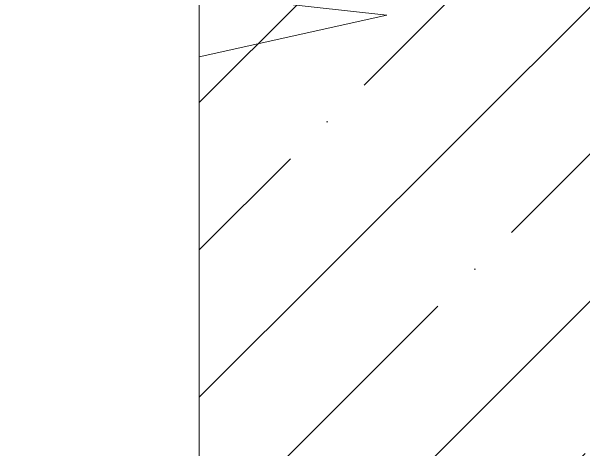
# Model space of a CAD drawing. Header units: millimetres. Extents: x 77165 to 11476408, y -193619 to 1121001.
# Drawn here: x 203710 to 204396, y 293749 to 294274 of the extents above; entities that cross this region are included whole.
import ezdxf

# ---------------------------------------------------------------- set-up
doc = ezdxf.new("R2010")
doc.units = ezdxf.units.MM
doc.layers.add('Элементы узлов', color=7, linetype='Continuous', lineweight=9)

# ---------------------------------------------------------------- blocks, each defined once
blk = doc.blocks.new('*U619')
at = {"color": 8}
blk.add_lwpolyline([(0, -6.5058), (0, 2.4429), (2.25, 2.9429), (-2.25, 3.4429), (0, 3.9429), (0, 13.5017)], dxfattribs=at)

msp = doc.modelspace()

# ---------------------------------------------------------------- hatches: boundary and pattern name
at = {"layer": 'Элементы узлов', "ltscale": 100, "true_color": 0x000000}
h = msp.add_hatch(dxfattribs=at)
h.set_pattern_fill('ANSI35', color=18, scale=1000, style=0)
h.set_pattern_definition([(45, (-4474395.27, 1026969.4), (-176.776695, 176.776695), []), (45, (-4474218.5, 1026969.4), (-176.776695, 176.776695), [312.5, -62.5, 0, -62.5])])
h.paths.add_polyline_path([(210760.30386, 294472.78747), (203934.89129, 294472.78747), (203934.89129, 293472.78747), (210760.30386, 293472.78747)])

# ---------------------------------------------------------------- linework, layer by layer
at = {"layer": 'Элементы узлов', "color": 18, "lineweight": 5, "ltscale": 100, "true_color": 0x000000}
msp.add_lwpolyline([(203934.89129, 294472.78747), (210760.30386, 294472.78747), (210760.30386, 293472.78747), (203934.89129, 293472.78747)], close=True, dxfattribs=at)

# ---------------------------------------------------------------- block references
at = {"layer": 'Элементы узлов', "xscale": 100, "yscale": 100, "zscale": 100}
msp.add_blockref('*U619', (203934.89129, 293975.68163), dxfattribs=at)

doc.saveas('drawing.dxf')
